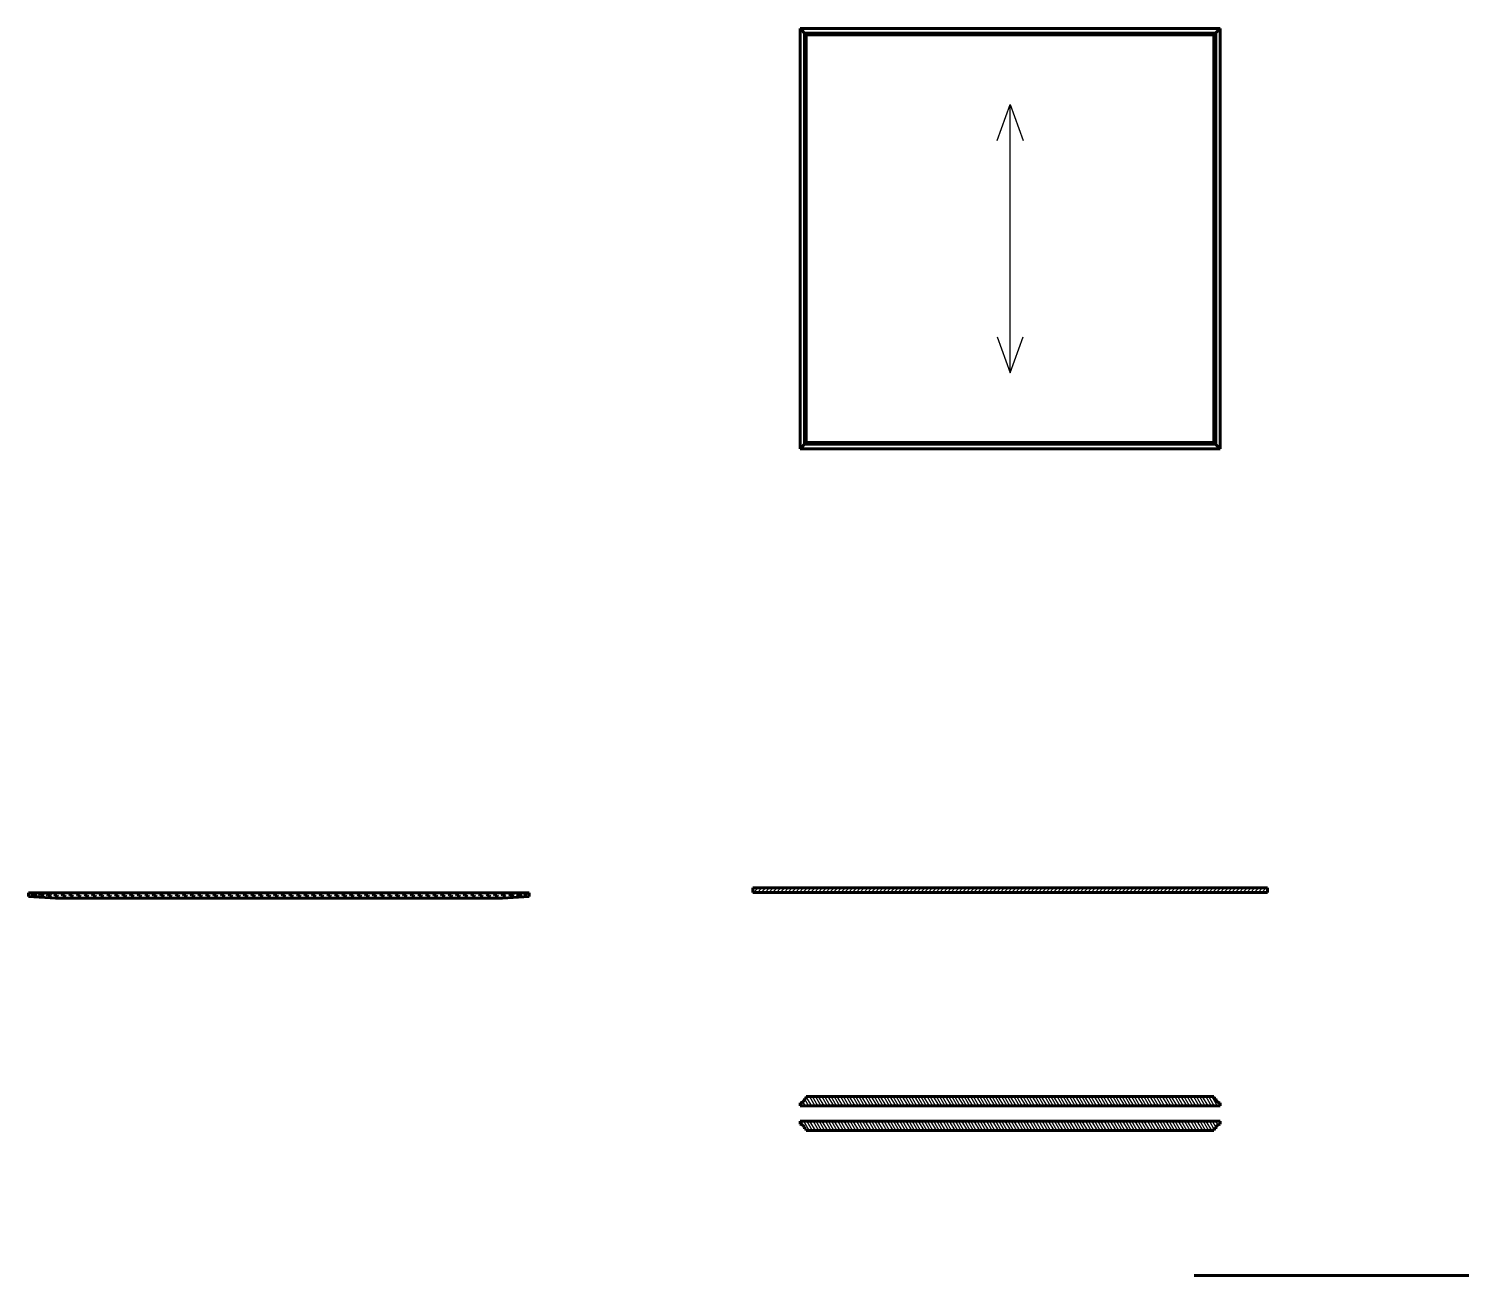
# Model space of a CAD drawing. Header units: inches. Extents: x -4554 to 14101, y -13650 to 2449.
# Drawn here: x -4554 to -2951, y -13500 to -12105 of the extents above; entities that cross this region are included whole.
import ezdxf

# ---------------------------------------------------------------- set-up
doc = ezdxf.new("R2010")
doc.units = ezdxf.units.IN
doc.layers.add('Слой1', color=7, linetype='Continuous')

# ---------------------------------------------------------------- blocks, each defined once
blk = doc.blocks.new('*B9')
at = {"layer": 'Слой1', "linetype": 'Continuous'}
for p, q in [((-4547.9, -13072), (-4551.4, -13075.5)), ((-4549.3, -13072), (-4551.4, -13074.1)), ((-4547.9, -13073.4), (-4550, -13075.5)), ((-4548.1, -13076.4), (-4544.5, -13072.9)), ((-4548.1, -13075), (-4545.9, -13072.9)), ((-4546.6, -13076.4), (-4544.5, -13074.3)), ((-4539.4, -13072), (-4543, -13075.5)), ((-4540.8, -13072), (-4543, -13074.1)), ((-4539.4, -13073.4), (-4541.5, -13075.5)), ((-4540.1, -13076.9), (-4536.6, -13073.4)), ((-4540.1, -13075.5), (-4538, -13073.4)), ((-4538.7, -13076.9), (-4536.6, -13074.8)), ((-4530.9, -13072), (-4534.5, -13075.5)), ((-4532.4, -13072), (-4534.5, -13074.1)), ((-4530.9, -13073.4), (-4533.1, -13075.5)), ((-4532.2, -13077.5), (-4528.6, -13073.9)), ((-4532.2, -13076), (-4530, -13073.9)), ((-4530.7, -13077.5), (-4528.6, -13075.3)), ((-4522.5, -13072), (-4526, -13075.5)), ((-4523.9, -13072), (-4526, -13074.1)), ((-4522.5, -13073.4), (-4524.6, -13075.5)), ((-4524.2, -13078), (-4520.7, -13074.5)), ((-4524.2, -13076.6), (-4522.1, -13074.5)), ((-4522.8, -13078), (-4520.7, -13075.9)), ((-4514, -13072), (-4517.5, -13075.5)), ((-4515.4, -13072), (-4517.5, -13074.1)), ((-4514, -13073.4), (-4516.1, -13075.5)), ((-4515.7, -13078), (-4512.2, -13074.5)), ((-4515.7, -13076.6), (-4513.6, -13074.5)), ((-4514.3, -13078), (-4512.2, -13075.9)), ((-4505.5, -13072), (-4509, -13075.5)), ((-4506.9, -13072), (-4509, -13074.1)), ((-4505.5, -13073.4), (-4507.6, -13075.5)), ((-4507.2, -13078), (-4503.7, -13074.5)), ((-4507.2, -13076.6), (-4505.1, -13074.5)), ((-4505.8, -13078), (-4503.7, -13075.9)), ((-4497, -13072), (-4500.5, -13075.5)), ((-4498.4, -13072), (-4500.5, -13074.1)), ((-4497, -13073.4), (-4499.1, -13075.5)), ((-4498.8, -13078), (-4495.2, -13074.5)), ((-4498.8, -13076.6), (-4496.6, -13074.5)), ((-4497.3, -13078), (-4495.2, -13075.9)), ((-4488.5, -13072), (-4492, -13075.5)), ((-4489.9, -13072), (-4492, -13074.1)), ((-4488.5, -13073.4), (-4490.6, -13075.5)), ((-4490.3, -13078), (-4486.7, -13074.5)), ((-4490.3, -13076.6), (-4488.1, -13074.5)), ((-4488.9, -13078), (-4486.7, -13075.9)), ((-4480, -13072), (-4483.6, -13075.5)), ((-4481.4, -13072), (-4483.6, -13074.1)), ((-4480, -13073.4), (-4482.1, -13075.5)), ((-4481.8, -13078), (-4478.2, -13074.5)), ((-4481.8, -13076.6), (-4479.7, -13074.5)), ((-4480.4, -13078), (-4478.2, -13075.9)), ((-4471.5, -13072), (-4475.1, -13075.5)), ((-4473, -13072), (-4475.1, -13074.1)), ((-4471.5, -13073.4), (-4473.7, -13075.5)), ((-4473.3, -13078), (-4469.8, -13074.5)), ((-4473.3, -13076.6), (-4471.2, -13074.5)), ((-4471.9, -13078), (-4469.8, -13075.9)), ((-4463.1, -13072), (-4466.6, -13075.5)), ((-4464.5, -13072), (-4466.6, -13074.1)), ((-4463.1, -13073.4), (-4465.2, -13075.5)), ((-4464.8, -13078), (-4461.3, -13074.5)), ((-4464.8, -13076.6), (-4462.7, -13074.5)), ((-4463.4, -13078), (-4461.3, -13075.9)), ((-4454.6, -13072), (-4458.1, -13075.5)), ((-4456, -13072), (-4458.1, -13074.1)), ((-4454.6, -13073.4), (-4456.7, -13075.5)), ((-4456.3, -13078), (-4452.8, -13074.5)), ((-4456.3, -13076.6), (-4454.2, -13074.5)), ((-4454.9, -13078), (-4452.8, -13075.9)), ((-4446.1, -13072), (-4449.6, -13075.5)), ((-4447.5, -13072), (-4449.6, -13074.1)), ((-4446.1, -13073.4), (-4448.2, -13075.5)), ((-4447.8, -13078), (-4444.3, -13074.5)), ((-4447.8, -13076.6), (-4445.7, -13074.5)), ((-4446.4, -13078), (-4444.3, -13075.9)), ((-4437.6, -13072), (-4441.1, -13075.5)), ((-4439, -13072), (-4441.1, -13074.1)), ((-4437.6, -13073.4), (-4439.7, -13075.5)), ((-4439.4, -13078), (-4435.8, -13074.5)), ((-4439.4, -13076.6), (-4437.2, -13074.5)), ((-4437.9, -13078), (-4435.8, -13075.9)), ((-4429.1, -13072), (-4432.6, -13075.5)), ((-4430.5, -13072), (-4432.6, -13074.1)), ((-4429.1, -13073.4), (-4431.2, -13075.5)), ((-4430.9, -13078), (-4427.3, -13074.5)), ((-4430.9, -13076.6), (-4428.7, -13074.5)), ((-4429.5, -13078), (-4427.3, -13075.9)), ((-4420.6, -13072), (-4424.2, -13075.5)), ((-4422, -13072), (-4424.2, -13074.1)), ((-4420.6, -13073.4), (-4422.7, -13075.5)), ((-4422.4, -13078), (-4418.8, -13074.5)), ((-4422.4, -13076.6), (-4420.3, -13074.5)), ((-4421, -13078), (-4418.8, -13075.9)), ((-4412.1, -13072), (-4415.7, -13075.5)), ((-4413.6, -13072), (-4415.7, -13074.1)), ((-4412.1, -13073.4), (-4414.3, -13075.5)), ((-4413.9, -13078), (-4410.4, -13074.5)), ((-4413.9, -13076.6), (-4411.8, -13074.5)), ((-4412.5, -13078), (-4410.4, -13075.9)), ((-4403.7, -13072), (-4407.2, -13075.5)), ((-4405.1, -13072), (-4407.2, -13074.1)), ((-4403.7, -13073.4), (-4405.8, -13075.5)), ((-4405.4, -13078), (-4401.9, -13074.5)), ((-4405.4, -13076.6), (-4403.3, -13074.5)), ((-4404, -13078), (-4401.9, -13075.9)), ((-4395.2, -13072), (-4398.7, -13075.5)), ((-4396.6, -13072), (-4398.7, -13074.1)), ((-4395.2, -13073.4), (-4397.3, -13075.5)), ((-4396.9, -13078), (-4393.4, -13074.5)), ((-4396.9, -13076.6), (-4394.8, -13074.5)), ((-4395.5, -13078), (-4393.4, -13075.9)), ((-4386.7, -13072), (-4390.2, -13075.5)), ((-4388.1, -13072), (-4390.2, -13074.1)), ((-4386.7, -13073.4), (-4388.8, -13075.5)), ((-4388.4, -13078), (-4384.9, -13074.5)), ((-4388.4, -13076.6), (-4386.3, -13074.5)), ((-4387, -13078), (-4384.9, -13075.9)), ((-4378.2, -13072), (-4381.7, -13075.5)), ((-4379.6, -13072), (-4381.7, -13074.1)), ((-4378.2, -13073.4), (-4380.3, -13075.5)), ((-4380, -13078), (-4376.4, -13074.5)), ((-4380, -13076.6), (-4377.8, -13074.5)), ((-4378.5, -13078), (-4376.4, -13075.9)), ((-4369.7, -13072), (-4373.3, -13075.5)), ((-4371.1, -13072), (-4373.3, -13074.1)), ((-4369.7, -13073.4), (-4371.8, -13075.5)), ((-4371.5, -13078), (-4367.9, -13074.5)), ((-4371.5, -13076.6), (-4369.4, -13074.5)), ((-4370.1, -13078), (-4367.9, -13075.9)), ((-4361.2, -13072), (-4364.8, -13075.5)), ((-4362.6, -13072), (-4364.8, -13074.1)), ((-4361.2, -13073.4), (-4363.4, -13075.5)), ((-4363, -13078), (-4359.5, -13074.5)), ((-4363, -13076.6), (-4360.9, -13074.5)), ((-4361.6, -13078), (-4359.5, -13075.9)), ((-4352.7, -13072), (-4356.3, -13075.5)), ((-4354.2, -13072), (-4356.3, -13074.1)), ((-4352.7, -13073.4), (-4354.9, -13075.5)), ((-4354.5, -13078), (-4351, -13074.5)), ((-4354.5, -13076.6), (-4352.4, -13074.5)), ((-4353.1, -13078), (-4351, -13075.9)), ((-4344.3, -13072), (-4347.8, -13075.5)), ((-4345.7, -13072), (-4347.8, -13074.1)), ((-4344.3, -13073.4), (-4346.4, -13075.5)), ((-4346, -13078), (-4342.5, -13074.5)), ((-4346, -13076.6), (-4343.9, -13074.5)), ((-4344.6, -13078), (-4342.5, -13075.9)), ((-4335.8, -13072), (-4339.3, -13075.5)), ((-4337.2, -13072), (-4339.3, -13074.1)), ((-4335.8, -13073.4), (-4337.9, -13075.5)), ((-4337.5, -13078), (-4334, -13074.5)), ((-4337.5, -13076.6), (-4335.4, -13074.5)), ((-4336.1, -13078), (-4334, -13075.9)), ((-4327.3, -13072), (-4330.8, -13075.5)), ((-4328.7, -13072), (-4330.8, -13074.1)), ((-4327.3, -13073.4), (-4329.4, -13075.5)), ((-4329, -13078), (-4325.5, -13074.5)), ((-4329, -13076.6), (-4326.9, -13074.5)), ((-4327.6, -13078), (-4325.5, -13075.9)), ((-4318.8, -13072), (-4322.3, -13075.5)), ((-4320.2, -13072), (-4322.3, -13074.1)), ((-4318.8, -13073.4), (-4320.9, -13075.5)), ((-4320.6, -13078), (-4317, -13074.5)), ((-4320.6, -13076.6), (-4318.4, -13074.5)), ((-4319.1, -13078), (-4317, -13075.9)), ((-4310.3, -13072), (-4313.9, -13075.5)), ((-4311.7, -13072), (-4313.9, -13074.1)), ((-4310.3, -13073.4), (-4312.4, -13075.5)), ((-4312.1, -13078), (-4308.5, -13074.5)), ((-4312.1, -13076.6), (-4310, -13074.5)), ((-4310.7, -13078), (-4308.5, -13075.9)), ((-4301.8, -13072), (-4305.4, -13075.5)), ((-4303.2, -13072), (-4305.4, -13074.1)), ((-4301.8, -13073.4), (-4304, -13075.5)), ((-4303.6, -13078), (-4300.1, -13074.5)), ((-4303.6, -13076.6), (-4301.5, -13074.5)), ((-4302.2, -13078), (-4300.1, -13075.9)), ((-4293.3, -13072), (-4296.9, -13075.5)), ((-4294.8, -13072), (-4296.9, -13074.1)), ((-4293.3, -13073.4), (-4295.5, -13075.5)), ((-4295.1, -13078), (-4291.6, -13074.5)), ((-4295.1, -13076.6), (-4293, -13074.5)), ((-4293.7, -13078), (-4291.6, -13075.9)), ((-4284.9, -13072), (-4288.4, -13075.5)), ((-4286.3, -13072), (-4288.4, -13074.1)), ((-4284.9, -13073.4), (-4287, -13075.5)), ((-4286.6, -13078), (-4283.1, -13074.5)), ((-4286.6, -13076.6), (-4284.5, -13074.5)), ((-4285.2, -13078), (-4283.1, -13075.9)), ((-4276.4, -13072), (-4279.9, -13075.5)), ((-4277.8, -13072), (-4279.9, -13074.1)), ((-4276.4, -13073.4), (-4278.5, -13075.5)), ((-4278.1, -13078), (-4274.6, -13074.5)), ((-4278.1, -13076.6), (-4276, -13074.5)), ((-4276.7, -13078), (-4274.6, -13075.9)), ((-4267.9, -13072), (-4271.4, -13075.5)), ((-4269.3, -13072), (-4271.4, -13074.1)), ((-4267.9, -13073.4), (-4270, -13075.5)), ((-4269.7, -13078), (-4266.1, -13074.5)), ((-4269.7, -13076.6), (-4267.5, -13074.5)), ((-4268.2, -13078), (-4266.1, -13075.9)), ((-4259.4, -13072), (-4262.9, -13075.5)), ((-4260.8, -13072), (-4262.9, -13074.1)), ((-4259.4, -13073.4), (-4261.5, -13075.5)), ((-4261.2, -13078), (-4257.6, -13074.5)), ((-4261.2, -13076.6), (-4259, -13074.5)), ((-4259.8, -13078), (-4257.6, -13075.9)), ((-4250.9, -13072), (-4254.5, -13075.5)), ((-4252.3, -13072), (-4254.5, -13074.1)), ((-4250.9, -13073.4), (-4253, -13075.5)), ((-4252.7, -13078), (-4249.1, -13074.5)), ((-4252.7, -13076.6), (-4250.6, -13074.5)), ((-4251.3, -13078), (-4249.1, -13075.9)), ((-4242.4, -13072), (-4246, -13075.5)), ((-4243.9, -13072), (-4246, -13074.1)), ((-4242.4, -13073.4), (-4244.6, -13075.5)), ((-4244.2, -13078), (-4240.7, -13074.5)), ((-4244.2, -13076.6), (-4242.1, -13074.5)), ((-4242.8, -13078), (-4240.7, -13075.9)), ((-4234, -13072), (-4237.5, -13075.5)), ((-4235.4, -13072), (-4237.5, -13074.1)), ((-4234, -13073.4), (-4236.1, -13075.5)), ((-4235.7, -13078), (-4232.2, -13074.5)), ((-4235.7, -13076.6), (-4233.6, -13074.5)), ((-4234.3, -13078), (-4232.2, -13075.9)), ((-4225.5, -13072), (-4229, -13075.5)), ((-4226.9, -13072), (-4229, -13074.1)), ((-4225.5, -13073.4), (-4227.6, -13075.5)), ((-4227.2, -13078), (-4223.7, -13074.5)), ((-4227.2, -13076.6), (-4225.1, -13074.5)), ((-4225.8, -13078), (-4223.7, -13075.9)), ((-4217, -13072), (-4220.5, -13075.5)), ((-4218.4, -13072), (-4220.5, -13074.1)), ((-4217, -13073.4), (-4219.1, -13075.5)), ((-4218.7, -13078), (-4215.2, -13074.5)), ((-4218.7, -13076.6), (-4216.6, -13074.5)), ((-4217.3, -13078), (-4215.2, -13075.9)), ((-4208.5, -13072), (-4212, -13075.5)), ((-4209.9, -13072), (-4212, -13074.1)), ((-4208.5, -13073.4), (-4210.6, -13075.5)), ((-4210.3, -13078), (-4206.7, -13074.5)), ((-4210.3, -13076.6), (-4208.1, -13074.5)), ((-4208.8, -13078), (-4206.7, -13075.9)), ((-4200, -13072), (-4203.5, -13075.5)), ((-4201.4, -13072), (-4203.5, -13074.1)), ((-4200, -13073.4), (-4202.1, -13075.5)), ((-4201.8, -13078), (-4198.2, -13074.5)), ((-4201.8, -13076.6), (-4199.6, -13074.5)), ((-4200.4, -13078), (-4198.2, -13075.9)), ((-4191.5, -13072), (-4195.1, -13075.5)), ((-4192.9, -13072), (-4195.1, -13074.1)), ((-4191.5, -13073.4), (-4193.6, -13075.5)), ((-4193.3, -13078), (-4189.7, -13074.5)), ((-4193.3, -13076.6), (-4191.2, -13074.5)), ((-4191.9, -13078), (-4189.7, -13075.9)), ((-4183, -13072), (-4186.6, -13075.5)), ((-4184.5, -13072), (-4186.6, -13074.1)), ((-4183, -13073.4), (-4185.2, -13075.5)), ((-4184.8, -13078), (-4181.3, -13074.5)), ((-4184.8, -13076.6), (-4182.7, -13074.5)), ((-4183.4, -13078), (-4181.3, -13075.9)), ((-4174.6, -13072), (-4178.1, -13075.5)), ((-4176, -13072), (-4178.1, -13074.1)), ((-4174.6, -13073.4), (-4176.7, -13075.5)), ((-4176.3, -13078), (-4172.8, -13074.5)), ((-4176.3, -13076.6), (-4174.2, -13074.5)), ((-4174.9, -13078), (-4172.8, -13075.9)), ((-4166.1, -13072), (-4169.6, -13075.5)), ((-4167.5, -13072), (-4169.6, -13074.1)), ((-4166.1, -13073.4), (-4168.2, -13075.5)), ((-4167.8, -13078), (-4164.3, -13074.5)), ((-4167.8, -13076.6), (-4165.7, -13074.5)), ((-4166.4, -13078), (-4164.3, -13075.9)), ((-4157.6, -13072), (-4161.1, -13075.5)), ((-4159, -13072), (-4161.1, -13074.1)), ((-4157.6, -13073.4), (-4159.7, -13075.5)), ((-4159.3, -13078), (-4155.8, -13074.5)), ((-4159.3, -13076.6), (-4157.2, -13074.5)), ((-4157.9, -13078), (-4155.8, -13075.9)), ((-4149.1, -13072), (-4152.6, -13075.5)), ((-4150.5, -13072), (-4152.6, -13074.1)), ((-4149.1, -13073.4), (-4151.2, -13075.5)), ((-4150.9, -13078), (-4147.3, -13074.5)), ((-4150.9, -13076.6), (-4148.7, -13074.5)), ((-4149.4, -13078), (-4147.3, -13075.9)), ((-4140.6, -13072), (-4144.1, -13075.5)), ((-4142, -13072), (-4144.1, -13074.1)), ((-4140.6, -13073.4), (-4142.7, -13075.5)), ((-4142.4, -13078), (-4138.8, -13074.5)), ((-4142.4, -13076.6), (-4140.2, -13074.5)), ((-4141, -13078), (-4138.8, -13075.9)), ((-4132.1, -13072), (-4135.7, -13075.5)), ((-4133.5, -13072), (-4135.7, -13074.1)), ((-4132.1, -13073.4), (-4134.2, -13075.5)), ((-4133.9, -13078), (-4130.4, -13074.5)), ((-4133.9, -13076.6), (-4131.8, -13074.5)), ((-4132.5, -13078), (-4130.4, -13075.9)), ((-4123.6, -13072), (-4127.2, -13075.5)), ((-4125.1, -13072), (-4127.2, -13074.1)), ((-4123.6, -13073.4), (-4125.8, -13075.5)), ((-4125.4, -13078), (-4121.9, -13074.5)), ((-4125.4, -13076.6), (-4123.3, -13074.5)), ((-4124, -13078), (-4121.9, -13075.9)), ((-4115.2, -13072), (-4118.7, -13075.5)), ((-4116.6, -13072), (-4118.7, -13074.1)), ((-4115.2, -13073.4), (-4117.3, -13075.5)), ((-4116.9, -13078), (-4113.4, -13074.5)), ((-4116.9, -13076.6), (-4114.8, -13074.5)), ((-4115.5, -13078), (-4113.4, -13075.9)), ((-4106.7, -13072), (-4110.2, -13075.5)), ((-4108.1, -13072), (-4110.2, -13074.1)), ((-4106.7, -13073.4), (-4108.8, -13075.5)), ((-4108.4, -13078), (-4104.9, -13074.5)), ((-4108.4, -13076.6), (-4106.3, -13074.5)), ((-4107, -13078), (-4104.9, -13075.9)), ((-4098.2, -13072), (-4101.7, -13075.5)), ((-4099.6, -13072), (-4101.7, -13074.1)), ((-4098.2, -13073.4), (-4100.3, -13075.5)), ((-4099.9, -13078), (-4096.4, -13074.5)), ((-4099.9, -13076.6), (-4097.8, -13074.5)), ((-4098.5, -13078), (-4096.4, -13075.9)), ((-4089.7, -13072), (-4093.2, -13075.5)), ((-4091.1, -13072), (-4093.2, -13074.1)), ((-4089.7, -13073.4), (-4091.8, -13075.5)), ((-4091.5, -13078), (-4087.9, -13074.5)), ((-4091.5, -13076.6), (-4089.3, -13074.5)), ((-4090, -13078), (-4087.9, -13075.9)), ((-4081.2, -13072), (-4084.8, -13075.5)), ((-4082.6, -13072), (-4084.8, -13074.1)), ((-4081.2, -13073.4), (-4083.3, -13075.5)), ((-4083, -13078), (-4079.4, -13074.5)), ((-4083, -13076.6), (-4080.9, -13074.5)), ((-4081.6, -13078), (-4079.4, -13075.9)), ((-4072.7, -13072), (-4076.3, -13075.5)), ((-4074.1, -13072), (-4076.3, -13074.1)), ((-4072.7, -13073.4), (-4074.9, -13075.5)), ((-4074.5, -13078), (-4071, -13074.5)), ((-4074.5, -13076.6), (-4072.4, -13074.5)), ((-4073.1, -13078), (-4071, -13075.9)), ((-4064.2, -13072), (-4067.8, -13075.5)), ((-4065.7, -13072), (-4067.8, -13074.1)), ((-4064.2, -13073.4), (-4066.4, -13075.5)), ((-4066, -13078), (-4062.5, -13074.5)), ((-4066, -13076.6), (-4063.9, -13074.5)), ((-4064.6, -13078), (-4062.5, -13075.9)), ((-4055.8, -13072), (-4059.3, -13075.5)), ((-4057.2, -13072), (-4059.3, -13074.1)), ((-4055.8, -13073.4), (-4057.9, -13075.5)), ((-4057.5, -13078), (-4054, -13074.5)), ((-4057.5, -13076.6), (-4055.4, -13074.5)), ((-4056.1, -13078), (-4054, -13075.9)), ((-4047.3, -13072), (-4050.8, -13075.5)), ((-4048.7, -13072), (-4050.8, -13074.1)), ((-4047.3, -13073.4), (-4049.4, -13075.5)), ((-4049, -13078), (-4045.5, -13074.5)), ((-4049, -13076.6), (-4046.9, -13074.5)), ((-4047.6, -13078), (-4045.5, -13075.9)), ((-4038.8, -13072), (-4042.3, -13075.5)), ((-4040.2, -13072), (-4042.3, -13074.1)), ((-4038.8, -13073.4), (-4040.9, -13075.5)), ((-4040.5, -13078), (-4037, -13074.5)), ((-4040.5, -13076.6), (-4038.4, -13074.5)), ((-4039.1, -13078), (-4037, -13075.9)), ((-4030.3, -13072), (-4033.8, -13075.5)), ((-4031.7, -13072), (-4033.8, -13074.1)), ((-4030.3, -13073.4), (-4032.4, -13075.5)), ((-4032.1, -13078), (-4028.5, -13074.5)), ((-4032.1, -13076.6), (-4029.9, -13074.5)), ((-4030.6, -13078), (-4028.5, -13075.9)), ((-4021.8, -13072), (-4025.4, -13075.5)), ((-4023.2, -13072), (-4025.4, -13074.1)), ((-4021.8, -13073.4), (-4023.9, -13075.5)), ((-4023.5, -13078), (-4020, -13074.4)), ((-4023.5, -13076.6), (-4021.4, -13074.4)), ((-4022.1, -13078), (-4020, -13075.8)), ((-4013.3, -13072), (-4016.9, -13075.5)), ((-4014.7, -13072), (-4016.9, -13074.1)), ((-4013.3, -13073.4), (-4015.5, -13075.5)), ((-4014.5, -13077.4), (-4010.9, -13073.8)), ((-4014.5, -13075.9), (-4012.3, -13073.8)), ((-4013, -13077.4), (-4010.9, -13075.2)), ((-4004.8, -13072), (-4008.4, -13075.5)), ((-4006.3, -13072), (-4008.4, -13074.1)), ((-4004.8, -13073.4), (-4007, -13075.5)), ((-4005.4, -13076.8), (-4001.8, -13073.2)), ((-4005.4, -13075.3), (-4003.2, -13073.2)), ((-4004, -13076.8), (-4001.8, -13074.6)), ((-3996.4, -13072), (-3999.9, -13075.5)), ((-3997.8, -13072), (-3999.9, -13074.1)), ((-3996.4, -13073.4), (-3998.5, -13075.5))]:
    blk.add_line(p, q, dxfattribs=at)
blk = doc.blocks.new('*B476')
at = {"layer": 'Слой1', "linetype": 'Continuous'}
for p, q in [((-3744, -13068.4), (-3742.1, -13066.5)), ((-3737.9, -13066.5), (-3742.9, -13071.5)), ((-3738.6, -13071.5), (-3733.6, -13066.5)), ((-3729.4, -13066.5), (-3734.4, -13071.5)), ((-3730.1, -13071.5), (-3725.1, -13066.5)), ((-3720.9, -13066.5), (-3725.9, -13071.5)), ((-3721.7, -13071.5), (-3716.7, -13066.5)), ((-3712.4, -13066.5), (-3717.4, -13071.5)), ((-3713.2, -13071.5), (-3708.2, -13066.5)), ((-3703.9, -13066.5), (-3708.9, -13071.5)), ((-3704.7, -13071.5), (-3699.7, -13066.5)), ((-3695.5, -13066.5), (-3700.5, -13071.5)), ((-3696.2, -13071.5), (-3691.2, -13066.5)), ((-3687, -13066.5), (-3692, -13071.5)), ((-3687.7, -13071.5), (-3682.7, -13066.5)), ((-3678.5, -13066.5), (-3683.5, -13071.5)), ((-3679.2, -13071.5), (-3674.2, -13066.5)), ((-3670, -13066.5), (-3675, -13071.5)), ((-3670.8, -13071.5), (-3665.8, -13066.5)), ((-3661.5, -13066.5), (-3666.5, -13071.5)), ((-3662.3, -13071.5), (-3657.3, -13066.5)), ((-3653, -13066.5), (-3658, -13071.5)), ((-3653.8, -13071.5), (-3648.8, -13066.5)), ((-3644.5, -13066.5), (-3649.5, -13071.5)), ((-3645.3, -13071.5), (-3640.3, -13066.5)), ((-3636.1, -13066.5), (-3641.1, -13071.5)), ((-3636.8, -13071.5), (-3631.8, -13066.5)), ((-3627.6, -13066.5), (-3632.6, -13071.5)), ((-3628.3, -13071.5), (-3623.3, -13066.5)), ((-3619.1, -13066.5), (-3624.1, -13071.5)), ((-3619.8, -13071.5), (-3614.8, -13066.5)), ((-3610.6, -13066.5), (-3615.6, -13071.5)), ((-3611.4, -13071.5), (-3606.4, -13066.5)), ((-3602.1, -13066.5), (-3607.1, -13071.5)), ((-3602.9, -13071.5), (-3597.9, -13066.5)), ((-3593.6, -13066.5), (-3598.6, -13071.5)), ((-3594.4, -13071.5), (-3589.4, -13066.5)), ((-3585.1, -13066.5), (-3590.1, -13071.5)), ((-3585.9, -13071.5), (-3580.9, -13066.5)), ((-3576.7, -13066.5), (-3581.7, -13071.5)), ((-3577.4, -13071.5), (-3572.4, -13066.5)), ((-3568.2, -13066.5), (-3573.2, -13071.5)), ((-3568.9, -13071.5), (-3563.9, -13066.5)), ((-3559.7, -13066.5), (-3564.7, -13071.5)), ((-3560.4, -13071.5), (-3555.4, -13066.5)), ((-3551.2, -13066.5), (-3556.2, -13071.5)), ((-3552, -13071.5), (-3547, -13066.5)), ((-3542.7, -13066.5), (-3547.7, -13071.5)), ((-3543.5, -13071.5), (-3538.5, -13066.5)), ((-3534.2, -13066.5), (-3539.2, -13071.5)), ((-3535, -13071.5), (-3530, -13066.5)), ((-3525.7, -13066.5), (-3530.7, -13071.5)), ((-3526.5, -13071.5), (-3521.5, -13066.5)), ((-3517.3, -13066.5), (-3522.3, -13071.5)), ((-3518, -13071.5), (-3513, -13066.5)), ((-3508.8, -13066.5), (-3513.8, -13071.5)), ((-3509.5, -13071.5), (-3504.5, -13066.5)), ((-3500.3, -13066.5), (-3505.3, -13071.5)), ((-3501, -13071.5), (-3496, -13066.5)), ((-3491.8, -13066.5), (-3496.8, -13071.5)), ((-3492.6, -13071.5), (-3487.6, -13066.5)), ((-3483.3, -13066.5), (-3488.3, -13071.5)), ((-3484.1, -13071.5), (-3479.1, -13066.5)), ((-3474.8, -13066.5), (-3479.8, -13071.5)), ((-3475.6, -13071.5), (-3470.6, -13066.5)), ((-3466.3, -13066.5), (-3471.3, -13071.5)), ((-3467.1, -13071.5), (-3462.1, -13066.5)), ((-3457.9, -13066.5), (-3462.9, -13071.5)), ((-3458.6, -13071.5), (-3453.6, -13066.5)), ((-3449.4, -13066.5), (-3454.4, -13071.5)), ((-3450.1, -13071.5), (-3445.1, -13066.5)), ((-3440.9, -13066.5), (-3445.9, -13071.5)), ((-3441.7, -13071.5), (-3436.7, -13066.5)), ((-3432.4, -13066.5), (-3437.4, -13071.5)), ((-3433.2, -13071.5), (-3428.2, -13066.5)), ((-3423.9, -13066.5), (-3428.9, -13071.5)), ((-3424.7, -13071.5), (-3419.7, -13066.5)), ((-3415.4, -13066.5), (-3420.4, -13071.5)), ((-3416.2, -13071.5), (-3411.2, -13066.5)), ((-3407, -13066.5), (-3412, -13071.5)), ((-3407.7, -13071.5), (-3402.7, -13066.5)), ((-3398.5, -13066.5), (-3403.5, -13071.5)), ((-3399.2, -13071.5), (-3394.2, -13066.5)), ((-3390, -13066.5), (-3395, -13071.5)), ((-3390.7, -13071.5), (-3385.7, -13066.5)), ((-3381.5, -13066.5), (-3386.5, -13071.5)), ((-3382.3, -13071.5), (-3377.3, -13066.5)), ((-3373, -13066.5), (-3378, -13071.5)), ((-3373.8, -13071.5), (-3368.8, -13066.5)), ((-3364.5, -13066.5), (-3369.5, -13071.5)), ((-3365.3, -13071.5), (-3360.3, -13066.5)), ((-3356, -13066.5), (-3361, -13071.5)), ((-3356.8, -13071.5), (-3351.8, -13066.5)), ((-3347.6, -13066.5), (-3352.6, -13071.5)), ((-3348.3, -13071.5), (-3343.3, -13066.5)), ((-3339.1, -13066.5), (-3344.1, -13071.5)), ((-3339.8, -13071.5), (-3334.8, -13066.5)), ((-3330.6, -13066.5), (-3335.6, -13071.5)), ((-3331.3, -13071.5), (-3326.3, -13066.5)), ((-3322.1, -13066.5), (-3327.1, -13071.5)), ((-3322.9, -13071.5), (-3317.9, -13066.5)), ((-3313.6, -13066.5), (-3318.6, -13071.5)), ((-3314.4, -13071.5), (-3309.4, -13066.5)), ((-3305.1, -13066.5), (-3310.1, -13071.5)), ((-3305.9, -13071.5), (-3300.9, -13066.5)), ((-3296.6, -13066.5), (-3301.6, -13071.5)), ((-3297.4, -13071.5), (-3292.4, -13066.5)), ((-3288.2, -13066.5), (-3293.2, -13071.5)), ((-3288.9, -13071.5), (-3283.9, -13066.5)), ((-3279.7, -13066.5), (-3284.7, -13071.5)), ((-3280.4, -13071.5), (-3275.4, -13066.5)), ((-3271.2, -13066.5), (-3276.2, -13071.5)), ((-3271.9, -13071.5), (-3266.9, -13066.5)), ((-3262.7, -13066.5), (-3267.7, -13071.5)), ((-3263.5, -13071.5), (-3258.5, -13066.5)), ((-3254.2, -13066.5), (-3259.2, -13071.5)), ((-3255, -13071.5), (-3250, -13066.5)), ((-3245.7, -13066.5), (-3250.7, -13071.5)), ((-3246.5, -13071.5), (-3241.5, -13066.5)), ((-3237.2, -13066.5), (-3242.2, -13071.5)), ((-3238, -13071.5), (-3233, -13066.5)), ((-3228.8, -13066.5), (-3233.8, -13071.5)), ((-3229.5, -13071.5), (-3224.5, -13066.5)), ((-3220.3, -13066.5), (-3225.3, -13071.5)), ((-3221, -13071.5), (-3216, -13066.5)), ((-3211.8, -13066.5), (-3216.8, -13071.5)), ((-3212.5, -13071.5), (-3207.5, -13066.5)), ((-3203.3, -13066.5), (-3208.3, -13071.5)), ((-3204.1, -13071.5), (-3199.1, -13066.5)), ((-3194.8, -13066.5), (-3199.8, -13071.5)), ((-3195.6, -13071.5), (-3190.6, -13066.5)), ((-3186.3, -13066.5), (-3191.3, -13071.5)), ((-3187.1, -13071.5), (-3182.1, -13066.5)), ((-3177.8, -13066.5), (-3182.8, -13071.5)), ((-3178.6, -13071.5), (-3173.6, -13066.5)), ((-3169.4, -13066.5), (-3174.4, -13071.5)), ((-3170.1, -13071.5), (-3168, -13069.4))]:
    blk.add_line(p, q, dxfattribs=at)
blk = doc.blocks.new('*B479')
at = {"layer": 'Слой1', "linetype": 'Continuous'}
for p, q in [((-3686, -13302.6), (-3681.4, -13310.5)), ((-3678, -13310.5), (-3684, -13300.1)), ((-3680.6, -13300), (-3674.5, -13310.5)), ((-3671, -13310.5), (-3677.1, -13300)), ((-3673.6, -13300), (-3667.6, -13310.5)), ((-3664.1, -13310.5), (-3670.2, -13300)), ((-3666.7, -13300), (-3660.7, -13310.5)), ((-3657.2, -13310.5), (-3663.3, -13300)), ((-3659.8, -13300), (-3653.7, -13310.5)), ((-3650.3, -13310.5), (-3656.3, -13300)), ((-3652.9, -13300), (-3646.8, -13310.5)), ((-3643.3, -13310.5), (-3649.4, -13300)), ((-3645.9, -13300), (-3639.9, -13310.5)), ((-3636.4, -13310.5), (-3642.5, -13300)), ((-3639, -13300), (-3632.9, -13310.5)), ((-3629.5, -13310.5), (-3635.5, -13300)), ((-3632.1, -13300), (-3626, -13310.5)), ((-3622.5, -13310.5), (-3628.6, -13300)), ((-3625.1, -13300), (-3619.1, -13310.5)), ((-3615.6, -13310.5), (-3621.7, -13300)), ((-3618.2, -13300), (-3612.2, -13310.5)), ((-3608.7, -13310.5), (-3614.8, -13300)), ((-3611.3, -13300), (-3605.2, -13310.5)), ((-3601.8, -13310.5), (-3607.8, -13300)), ((-3604.4, -13300), (-3598.3, -13310.5)), ((-3594.8, -13310.5), (-3600.9, -13300)), ((-3597.4, -13300), (-3591.4, -13310.5)), ((-3587.9, -13310.5), (-3594, -13300)), ((-3590.5, -13300), (-3584.4, -13310.5)), ((-3581, -13310.5), (-3587, -13300)), ((-3583.6, -13300), (-3577.5, -13310.5)), ((-3574, -13310.5), (-3580.1, -13300)), ((-3576.6, -13300), (-3570.6, -13310.5)), ((-3567.1, -13310.5), (-3573.2, -13300)), ((-3569.7, -13300), (-3563.7, -13310.5)), ((-3560.2, -13310.5), (-3566.3, -13300)), ((-3562.8, -13300), (-3556.7, -13310.5)), ((-3553.3, -13310.5), (-3559.3, -13300)), ((-3555.9, -13300), (-3549.8, -13310.5)), ((-3546.3, -13310.5), (-3552.4, -13300)), ((-3548.9, -13300), (-3542.9, -13310.5)), ((-3539.4, -13310.5), (-3545.5, -13300)), ((-3542, -13300), (-3535.9, -13310.5)), ((-3532.5, -13310.5), (-3538.5, -13300)), ((-3535.1, -13300), (-3529, -13310.5)), ((-3525.6, -13310.5), (-3531.6, -13300)), ((-3528.2, -13300), (-3522.1, -13310.5)), ((-3518.6, -13310.5), (-3524.7, -13300)), ((-3521.2, -13300), (-3515.2, -13310.5)), ((-3511.7, -13310.5), (-3517.8, -13300)), ((-3514.3, -13300), (-3508.2, -13310.5)), ((-3504.8, -13310.5), (-3510.8, -13300)), ((-3507.4, -13300), (-3501.3, -13310.5)), ((-3497.8, -13310.5), (-3503.9, -13300)), ((-3500.4, -13300), (-3494.4, -13310.5)), ((-3490.9, -13310.5), (-3497, -13300)), ((-3493.5, -13300), (-3487.4, -13310.5)), ((-3484, -13310.5), (-3490, -13300)), ((-3486.6, -13300), (-3480.5, -13310.5)), ((-3477.1, -13310.5), (-3483.1, -13300)), ((-3479.7, -13300), (-3473.6, -13310.5)), ((-3470.1, -13310.5), (-3476.2, -13300)), ((-3472.7, -13300), (-3466.7, -13310.5)), ((-3463.2, -13310.5), (-3469.3, -13300)), ((-3465.8, -13300), (-3459.7, -13310.5)), ((-3456.3, -13310.5), (-3462.3, -13300)), ((-3458.9, -13300), (-3452.8, -13310.5)), ((-3449.3, -13310.5), (-3455.4, -13300)), ((-3451.9, -13300), (-3445.9, -13310.5)), ((-3442.4, -13310.5), (-3448.5, -13300)), ((-3445, -13300), (-3438.9, -13310.5)), ((-3435.5, -13310.5), (-3441.5, -13300)), ((-3438.1, -13300), (-3432, -13310.5)), ((-3428.6, -13310.5), (-3434.6, -13300)), ((-3431.2, -13300), (-3425.1, -13310.5)), ((-3421.6, -13310.5), (-3427.7, -13300)), ((-3424.2, -13300), (-3418.2, -13310.5)), ((-3414.7, -13310.5), (-3420.8, -13300)), ((-3417.3, -13300), (-3411.2, -13310.5)), ((-3407.8, -13310.5), (-3413.8, -13300)), ((-3410.4, -13300), (-3404.3, -13310.5)), ((-3400.8, -13310.5), (-3406.9, -13300)), ((-3403.4, -13300), (-3397.4, -13310.5)), ((-3393.9, -13310.5), (-3400, -13300)), ((-3396.5, -13300), (-3390.5, -13310.5)), ((-3387, -13310.5), (-3393.1, -13300)), ((-3389.6, -13300), (-3383.5, -13310.5)), ((-3380.1, -13310.5), (-3386.1, -13300)), ((-3382.7, -13300), (-3376.6, -13310.5)), ((-3373.1, -13310.5), (-3379.2, -13300)), ((-3375.7, -13300), (-3369.7, -13310.5)), ((-3366.2, -13310.5), (-3372.3, -13300)), ((-3368.8, -13300), (-3362.7, -13310.5)), ((-3359.3, -13310.5), (-3365.3, -13300)), ((-3361.9, -13300), (-3355.8, -13310.5)), ((-3352.3, -13310.5), (-3358.4, -13300)), ((-3354.9, -13300), (-3348.9, -13310.5)), ((-3345.4, -13310.5), (-3351.5, -13300)), ((-3348, -13300), (-3342, -13310.5)), ((-3338.5, -13310.5), (-3344.6, -13300)), ((-3341.1, -13300), (-3335, -13310.5)), ((-3331.6, -13310.5), (-3337.6, -13300)), ((-3334.2, -13300), (-3328.1, -13310.5)), ((-3324.6, -13310.5), (-3330.7, -13300)), ((-3327.2, -13300), (-3321.2, -13310.5)), ((-3317.7, -13310.5), (-3323.8, -13300)), ((-3320.3, -13300), (-3314.2, -13310.5)), ((-3310.8, -13310.5), (-3316.8, -13300)), ((-3313.4, -13300), (-3307.3, -13310.5)), ((-3303.8, -13310.5), (-3309.9, -13300)), ((-3306.4, -13300), (-3300.4, -13310.5)), ((-3296.9, -13310.5), (-3303, -13300)), ((-3299.5, -13300), (-3293.5, -13310.5)), ((-3290, -13310.5), (-3296.1, -13300)), ((-3292.6, -13300), (-3286.5, -13310.5)), ((-3283.1, -13310.5), (-3289.1, -13300)), ((-3285.7, -13300), (-3279.6, -13310.5)), ((-3276.1, -13310.5), (-3282.2, -13300)), ((-3278.7, -13300), (-3272.7, -13310.5)), ((-3269.2, -13310.5), (-3275.3, -13300)), ((-3271.8, -13300), (-3265.7, -13310.5)), ((-3262.3, -13310.5), (-3268.3, -13300)), ((-3264.9, -13300), (-3258.8, -13310.5)), ((-3255.4, -13310.5), (-3261.4, -13300)), ((-3258, -13300), (-3251.9, -13310.5)), ((-3248.4, -13310.5), (-3254.5, -13300)), ((-3251, -13300), (-3245, -13310.5)), ((-3241.5, -13310.5), (-3247.6, -13300)), ((-3244.1, -13300), (-3238, -13310.5)), ((-3234.6, -13310.5), (-3240.6, -13300)), ((-3237.2, -13300), (-3231.1, -13310.5)), ((-3227.6, -13310.5), (-3233.7, -13300)), ((-3230.2, -13300), (-3224.2, -13310.5)), ((-3690.4, -13307), (-3688.4, -13310.5)), ((-3684.9, -13310.5), (-3687.7, -13305.7)), ((-3221, -13310), (-3223, -13306.6))]:
    blk.add_line(p, q, dxfattribs=at)
blk = doc.blocks.new('*B480')
at = {"layer": 'Слой1', "linetype": 'Continuous'}
for p, q in [((-3690.4, -13327.5), (-3687.6, -13332.3)), ((-3680.9, -13338), (-3686.9, -13327.5)), ((-3686.1, -13334.9), (-3685.5, -13336)), ((-3683.5, -13327.5), (-3677.4, -13338)), ((-3673.9, -13338), (-3680, -13327.5)), ((-3676.5, -13327.5), (-3670.5, -13338)), ((-3667, -13338), (-3673.1, -13327.5)), ((-3669.6, -13327.5), (-3663.5, -13338)), ((-3660.1, -13338), (-3666.1, -13327.5)), ((-3662.7, -13327.5), (-3656.6, -13338)), ((-3653.1, -13338), (-3659.2, -13327.5)), ((-3655.7, -13327.5), (-3649.7, -13338)), ((-3646.2, -13338), (-3652.3, -13327.5)), ((-3648.8, -13327.5), (-3642.8, -13338)), ((-3639.3, -13338), (-3645.4, -13327.5)), ((-3641.9, -13327.5), (-3635.8, -13338)), ((-3632.4, -13338), (-3638.4, -13327.5)), ((-3635, -13327.5), (-3628.9, -13338)), ((-3625.4, -13338), (-3631.5, -13327.5)), ((-3628, -13327.5), (-3622, -13338)), ((-3618.5, -13338), (-3624.6, -13327.5)), ((-3621.1, -13327.5), (-3615, -13338)), ((-3611.6, -13338), (-3617.6, -13327.5)), ((-3614.2, -13327.5), (-3608.1, -13338)), ((-3604.6, -13338), (-3610.7, -13327.5)), ((-3607.2, -13327.5), (-3601.2, -13338)), ((-3597.7, -13338), (-3603.8, -13327.5)), ((-3600.3, -13327.5), (-3594.3, -13338)), ((-3590.8, -13338), (-3596.9, -13327.5)), ((-3593.4, -13327.5), (-3587.3, -13338)), ((-3583.9, -13338), (-3589.9, -13327.5)), ((-3586.5, -13327.5), (-3580.4, -13338)), ((-3576.9, -13338), (-3583, -13327.5)), ((-3579.5, -13327.5), (-3573.5, -13338)), ((-3570, -13338), (-3576.1, -13327.5)), ((-3572.6, -13327.5), (-3566.5, -13338)), ((-3563.1, -13338), (-3569.1, -13327.5)), ((-3565.7, -13327.5), (-3559.6, -13338)), ((-3556.2, -13338), (-3562.2, -13327.5)), ((-3558.7, -13327.5), (-3552.7, -13338)), ((-3549.2, -13338), (-3555.3, -13327.5)), ((-3551.8, -13327.5), (-3545.8, -13338)), ((-3542.3, -13338), (-3548.4, -13327.5)), ((-3544.9, -13327.5), (-3538.8, -13338)), ((-3535.4, -13338), (-3541.4, -13327.5)), ((-3538, -13327.5), (-3531.9, -13338)), ((-3528.4, -13338), (-3534.5, -13327.5)), ((-3531, -13327.5), (-3525, -13338)), ((-3521.5, -13338), (-3527.6, -13327.5)), ((-3524.1, -13327.5), (-3518, -13338)), ((-3514.6, -13338), (-3520.6, -13327.5)), ((-3517.2, -13327.5), (-3511.1, -13338)), ((-3507.7, -13338), (-3513.7, -13327.5)), ((-3510.3, -13327.5), (-3504.2, -13338)), ((-3500.7, -13338), (-3506.8, -13327.5)), ((-3503.3, -13327.5), (-3497.3, -13338)), ((-3493.8, -13338), (-3499.9, -13327.5)), ((-3496.4, -13327.5), (-3490.3, -13338)), ((-3486.9, -13338), (-3492.9, -13327.5)), ((-3489.5, -13327.5), (-3483.4, -13338)), ((-3479.9, -13338), (-3486, -13327.5)), ((-3482.5, -13327.5), (-3476.5, -13338)), ((-3473, -13338), (-3479.1, -13327.5)), ((-3475.6, -13327.5), (-3469.5, -13338)), ((-3466.1, -13338), (-3472.1, -13327.5)), ((-3468.7, -13327.5), (-3462.6, -13338)), ((-3459.2, -13338), (-3465.2, -13327.5)), ((-3461.8, -13327.5), (-3455.7, -13338)), ((-3452.2, -13338), (-3458.3, -13327.5)), ((-3454.8, -13327.5), (-3448.8, -13338)), ((-3445.3, -13338), (-3451.4, -13327.5)), ((-3447.9, -13327.5), (-3441.8, -13338)), ((-3438.4, -13338), (-3444.4, -13327.5)), ((-3441, -13327.5), (-3434.9, -13338)), ((-3431.4, -13338), (-3437.5, -13327.5)), ((-3434, -13327.5), (-3428, -13338)), ((-3424.5, -13338), (-3430.6, -13327.5)), ((-3427.1, -13327.5), (-3421.1, -13338)), ((-3417.6, -13338), (-3423.6, -13327.5)), ((-3420.2, -13327.5), (-3414.1, -13338)), ((-3410.7, -13338), (-3416.7, -13327.5)), ((-3413.3, -13327.5), (-3407.2, -13338)), ((-3403.7, -13338), (-3409.8, -13327.5)), ((-3406.3, -13327.5), (-3400.3, -13338)), ((-3396.8, -13338), (-3402.9, -13327.5)), ((-3399.4, -13327.5), (-3393.3, -13338)), ((-3389.9, -13338), (-3395.9, -13327.5)), ((-3392.5, -13327.5), (-3386.4, -13338)), ((-3382.9, -13338), (-3389, -13327.5)), ((-3385.5, -13327.5), (-3379.5, -13338)), ((-3376, -13338), (-3382.1, -13327.5)), ((-3378.6, -13327.5), (-3372.6, -13338)), ((-3369.1, -13338), (-3375.2, -13327.5)), ((-3371.7, -13327.5), (-3365.6, -13338)), ((-3362.2, -13338), (-3368.2, -13327.5)), ((-3364.8, -13327.5), (-3358.7, -13338)), ((-3355.2, -13338), (-3361.3, -13327.5)), ((-3357.8, -13327.5), (-3351.8, -13338)), ((-3348.3, -13338), (-3354.4, -13327.5)), ((-3350.9, -13327.5), (-3344.8, -13338)), ((-3341.4, -13338), (-3347.4, -13327.5)), ((-3344, -13327.5), (-3337.9, -13338)), ((-3334.4, -13338), (-3340.5, -13327.5)), ((-3337, -13327.5), (-3331, -13338)), ((-3327.5, -13338), (-3333.6, -13327.5)), ((-3330.1, -13327.5), (-3324.1, -13338)), ((-3320.6, -13338), (-3326.7, -13327.5)), ((-3323.2, -13327.5), (-3317.1, -13338)), ((-3313.7, -13338), (-3319.7, -13327.5)), ((-3316.3, -13327.5), (-3310.2, -13338)), ((-3306.7, -13338), (-3312.8, -13327.5)), ((-3309.3, -13327.5), (-3303.3, -13338)), ((-3299.8, -13338), (-3305.9, -13327.5)), ((-3302.4, -13327.5), (-3296.3, -13338)), ((-3292.9, -13338), (-3298.9, -13327.5)), ((-3295.5, -13327.5), (-3289.4, -13338)), ((-3286, -13338), (-3292, -13327.5)), ((-3288.5, -13327.5), (-3282.5, -13338)), ((-3279, -13338), (-3285.1, -13327.5)), ((-3281.6, -13327.5), (-3275.6, -13338)), ((-3272.1, -13338), (-3278.2, -13327.5)), ((-3274.7, -13327.5), (-3268.6, -13338)), ((-3265.2, -13338), (-3271.2, -13327.5)), ((-3267.8, -13327.5), (-3261.7, -13338)), ((-3258.2, -13338), (-3264.3, -13327.5)), ((-3260.8, -13327.5), (-3254.8, -13338)), ((-3251.3, -13338), (-3257.4, -13327.5)), ((-3253.9, -13327.5), (-3247.8, -13338)), ((-3244.4, -13338), (-3250.4, -13327.5)), ((-3247, -13327.5), (-3240.9, -13338)), ((-3237.5, -13338), (-3243.5, -13327.5)), ((-3240.1, -13327.5), (-3234, -13338)), ((-3230.5, -13338), (-3236.6, -13327.5)), ((-3233.1, -13327.5), (-3228, -13336.3)), ((-3225.7, -13334.3), (-3229.7, -13327.5)), ((-3226.2, -13327.5), (-3223.7, -13331.8)), ((-3221, -13330.5), (-3222.7, -13327.5))]:
    blk.add_line(p, q, dxfattribs=at)

msp = doc.modelspace()

# ---------------------------------------------------------------- linework, layer by layer
at = {"layer": 'Слой1', "color": 7, "linetype": 'Continuous', "lineweight": 60}
for p, q in [((-3691, -12575), (-3691, -12105)), ((-3684, -12112), (-3691, -12105)), ((-3691, -12105), (-3221, -12105)), ((-3226, -12110), (-3686, -12110)), ((-3686, -12110), (-3686, -12570)), ((-3684, -12568), (-3684, -12112)), ((-3228, -12112), (-3684, -12112)), ((-3228, -12112), (-3221, -12105)), ((-3228, -12568), (-3228, -12112)), ((-3226, -12110), (-3226, -12570)), ((-3221, -12575), (-3221, -12105)), ((-3691, -12575), (-3684, -12568)), ((-3691, -12575), (-3221, -12575)), ((-3686, -12570), (-3226, -12570)), ((-3684, -12568), (-3228, -12568)), ((-3228, -12568), (-3221, -12575)), ((-4554, -13072), (-3994, -13072)), ((-4554, -13072), (-4554, -13076)), ((-4554, -13076), (-4524, -13078)), ((-4524, -13078), (-4024, -13078)), ((-4024, -13078), (-3994, -13076)), ((-3994, -13072), (-3994, -13076)), ((-3744, -13066.5), (-3168, -13066.5)), ((-3744, -13071.5), (-3744, -13066.5)), ((-3744, -13071.5), (-3168, -13071.5)), ((-3168, -13071.5), (-3168, -13066.5)), ((-3684, -13302), (-3686, -13302)), ((-3684, -13300), (-3228, -13300)), ((-3684, -13300), (-3684, -13302)), ((-3228, -13300), (-3228, -13302)), ((-3228, -13302), (-3226, -13302)), ((-3691, -13307), (-3691, -13310.5)), ((-3221, -13307), (-3221, -13310.5)), ((-3691, -13331), (-3691, -13327.5)), ((-3221, -13331), (-3221, -13327.5)), ((-3684, -13336), (-3686, -13336)), ((-3684, -13338), (-3684, -13336)), ((-3684, -13338), (-3228, -13338)), ((-3228, -13338), (-3228, -13336)), ((-3228, -13336), (-3226, -13336))]:
    msp.add_line(p, q, dxfattribs=at)
at = {"layer": 'Слой1', "linetype": 'Continuous'}
for p, q in [((-3470.6, -12230), (-3456, -12190)), ((-3456, -12490), (-3456, -12190)), ((-3456, -12190), (-3441.4, -12230)), ((-3470.6, -12450), (-3456, -12490)), ((-3456, -12490), (-3441.4, -12450))]:
    msp.add_line(p, q, dxfattribs=at)
at = {"layer": 'Слой1', "linetype": 'Continuous', "lineweight": 60}
for p, q in [((-3221, -13310.5), (-3691, -13310.5)), ((-3691, -13327.5), (-3221, -13327.5)), ((-3250, -13500), (7250, -13500))]:
    msp.add_line(p, q, dxfattribs=at)
at = {"layer": 'Слой1', "color": 7, "linetype": 'Continuous', "lineweight": 60}
for centre, start, end in [((-3691, -13302), 269.7426, 360), ((-3221, -13302), 180, 270.2574), ((-3691, -13336), 0, 90.2574), ((-3221, -13336), 89.7426, 180)]:
    msp.add_arc(centre, 5, start, end, dxfattribs=at)

# ---------------------------------------------------------------- block references
at = {"layer": 'Слой1'}
for name in ['*B9', '*B476', '*B479', '*B480']:
    msp.add_blockref(name, (0, 0), dxfattribs=at)

doc.saveas('drawing.dxf')
